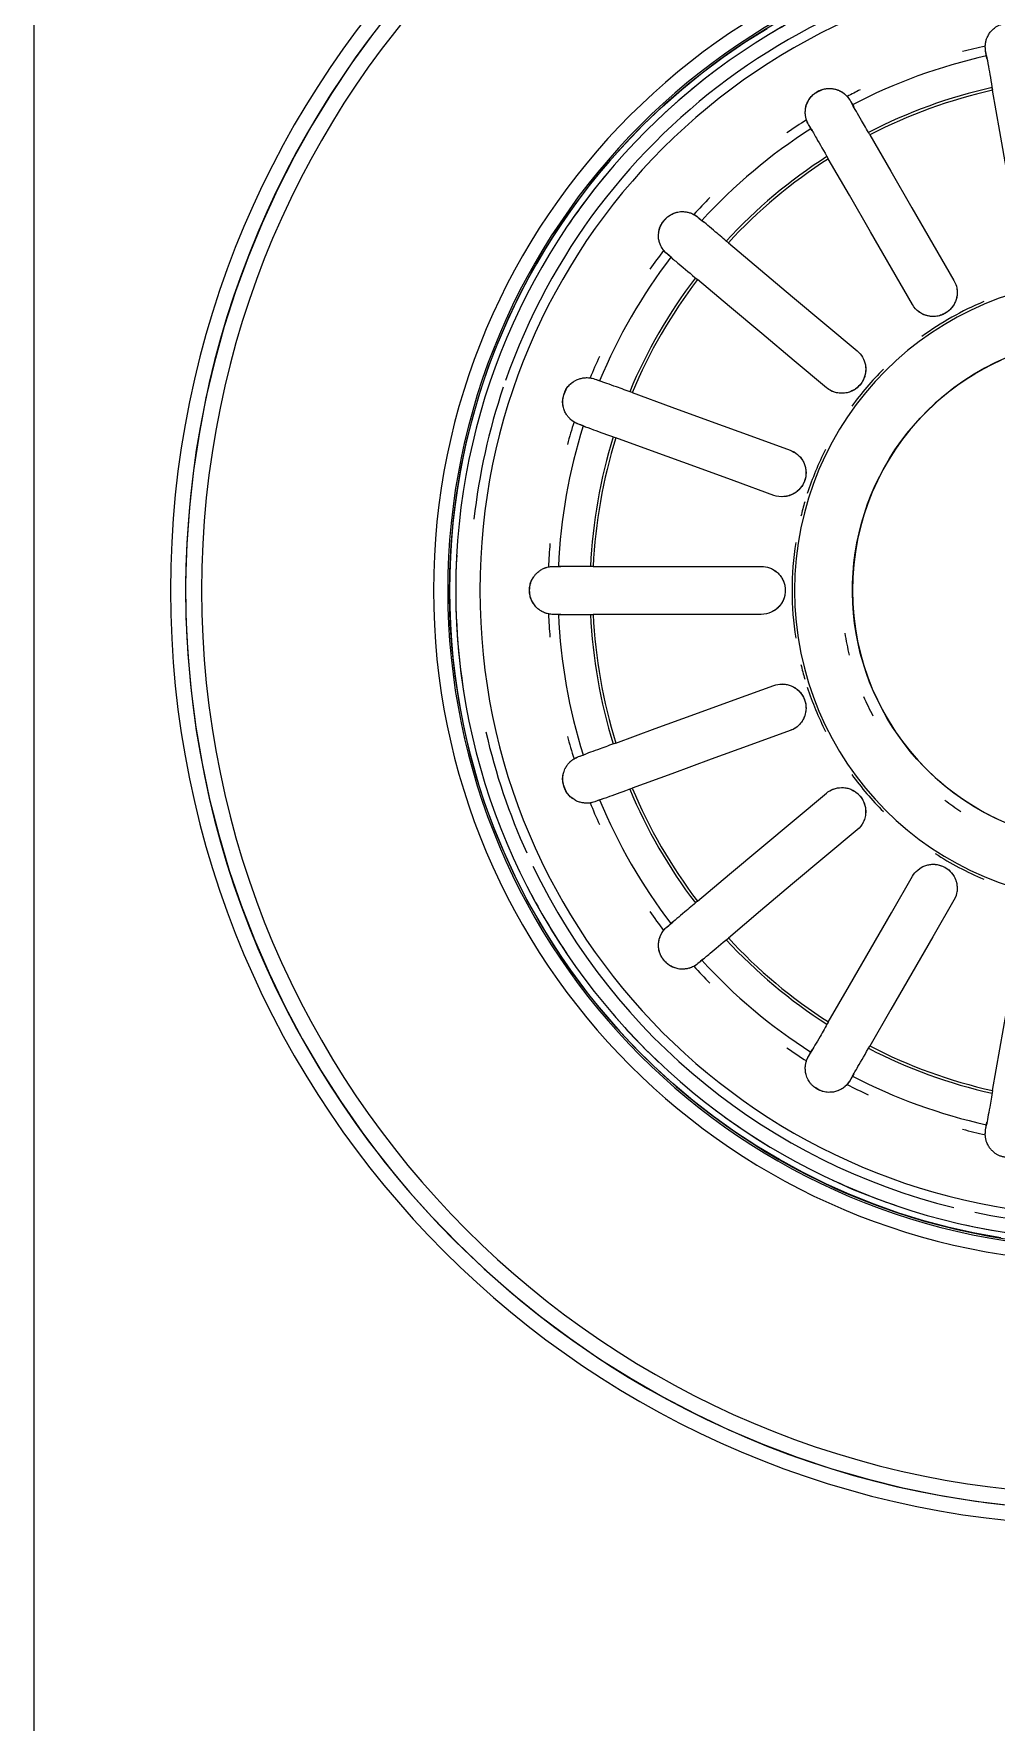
# Model space of a CAD drawing. Header units: millimetres. Extents: x -11245 to 9283, y -22520 to -3800.
# Drawn here: x -6834.6 to -6774.4, y -15080.4 to -14974.9 of the extents above; entities that cross this region are included whole.
import ezdxf

# ---------------------------------------------------------------- set-up
doc = ezdxf.new("R2010")
doc.units = ezdxf.units.MM
doc.layers.add('G-IMPT', color=8, linetype='Continuous', lineweight=9)

msp = doc.modelspace()

# ---------------------------------------------------------------- linework, layer by layer
at = {"layer": 'G-IMPT'}
for p, q in [((-6834.62, -14888.65), (-6834.62, -15128.65)), ((-6774.66, -14978.38), (-6774.69, -14978.22))]:
    msp.add_line(p, q, dxfattribs=at)
at = {"layer": 'G-IMPT', "flags": 128}
for points in [[(-6774.15, -15050.13), (-6775.77, -15049.83), (-6777.37, -15049.48), (-6778.95, -15049.05), (-6780.52, -15048.57), (-6782.06, -15048.02), (-6783.59, -15047.41), (-6785.08, -15046.75), (-6786.55, -15046.02), (-6787.99, -15045.23), (-6789.4, -15044.39), (-6790.77, -15043.49), (-6792.11, -15042.54), (-6793.4, -15041.53), (-6794.65, -15040.47), (-6795.87, -15039.37), (-6797.03, -15038.22), (-6798.15, -15037.02), (-6799.22, -15035.77), (-6800.24, -15034.49), (-6801.21, -15033.17), (-6802.12, -15031.8), (-6802.98, -15030.41), (-6803.78, -15028.98), (-6804.52, -15027.51), (-6805.21, -15026.02), (-6805.83, -15024.51), (-6806.4, -15022.97), (-6806.9, -15021.41), (-6807.34, -15019.83), (-6807.71, -15018.23), (-6808.02, -15016.62), (-6808.27, -15015), (-6808.45, -15013.37), (-6808.57, -15011.73), (-6808.62, -15010.09), (-6808.6, -15008.45), (-6808.52, -15006.82), (-6808.38, -15005.18), (-6808.16, -15003.56), (-6807.89, -15001.94), (-6807.55, -15000.34), (-6807.14, -14998.75), (-6806.68, -14997.17), (-6806.15, -14995.62), (-6805.55, -14994.09), (-6804.9, -14992.59), (-6804.19, -14991.11), (-6803.42, -14989.66), (-6802.59, -14988.25), (-6801.71, -14986.87), (-6800.77, -14985.52), (-6799.78, -14984.22), (-6798.73, -14982.95), (-6797.64, -14981.73), (-6796.5, -14980.55), (-6795.31, -14979.42), (-6794.08, -14978.33), (-6792.81, -14977.3), (-6791.5, -14976.32), (-6790.14, -14975.39), (-6788.76, -14974.52)], [(-6813.37, -14974.82), (-6814.72, -14976.67), (-6816, -14978.58), (-6817.21, -14980.54), (-6818.33, -14982.55), (-6819.38, -14984.6), (-6820.34, -14986.69), (-6821.21, -14988.82), (-6822, -14990.97), (-6822.71, -14993.16), (-6823.32, -14995.38), (-6823.85, -14997.62), (-6824.28, -14999.88), (-6824.63, -15002.15), (-6824.88, -15004.44), (-6825.05, -15006.73), (-6825.12, -15009.03), (-6825.1, -15011.33), (-6824.98, -15013.63), (-6824.78, -15015.92), (-6824.48, -15018.2), (-6824.09, -15020.47), (-6823.62, -15022.71), (-6823.05, -15024.94), (-6822.39, -15027.15), (-6821.65, -15029.32), (-6820.82, -15031.47), (-6819.9, -15033.58), (-6818.91, -15035.65), (-6817.83, -15037.68), (-6816.66, -15039.67), (-6815.42, -15041.6), (-6814.11, -15043.49), (-6812.72, -15045.32), (-6811.26, -15047.1), (-6809.72, -15048.81), (-6808.12, -15050.46), (-6806.46, -15052.05), (-6804.73, -15053.57), (-6802.95, -15055.02), (-6801.1, -15056.4), (-6799.21, -15057.7), (-6797.26, -15058.92), (-6795.27, -15060.07), (-6793.23, -15061.13), (-6791.15, -15062.12), (-6789.03, -15063.01), (-6786.88, -15063.83), (-6784.7, -15064.56), (-6782.49, -15065.19), (-6780.26, -15065.74), (-6778, -15066.21), (-6775.73, -15066.58), (-6773.45, -15066.85)], [(-6775.03, -14976.24), (-6775.06, -14976.09), (-6775.09, -14975.94)], [(-6772.83, -14988.74), (-6773.29, -14986.15), (-6773.74, -14983.56), (-6774.2, -14980.97), (-6774.66, -14978.38)], [(-6783.57, -14979.02), (-6783.49, -14979.16), (-6783.42, -14979.29)], [(-6786.01, -14980.79), (-6786.09, -14980.66), (-6786.17, -14980.52)], [(-6782.33, -14981.17), (-6781.02, -14983.45), (-6779.7, -14985.73), (-6778.39, -14988), (-6777.07, -14990.28)], [(-6779.67, -14991.78), (-6780.98, -14989.5), (-6782.3, -14987.23), (-6783.61, -14984.95), (-6784.93, -14982.67)], [(-6793.08, -14986.33), (-6792.97, -14986.42), (-6792.85, -14986.52)], [(-6791.18, -14987.92), (-6789.17, -14989.61), (-6787.16, -14991.3), (-6785.14, -14992.99), (-6783.13, -14994.68)], [(-6794.78, -14988.82), (-6794.89, -14988.72), (-6795.01, -14988.62)], [(-6785.05, -14996.98), (-6787.07, -14995.29), (-6789.08, -14993.6), (-6791.1, -14991.91), (-6793.11, -14990.22)], [(-6774.35, -15023.95), (-6774.92, -15023.67), (-6775.47, -15023.36), (-6776.01, -15023.04), (-6776.54, -15022.69), (-6777.06, -15022.32), (-6777.55, -15021.94), (-6778.04, -15021.53), (-6778.51, -15021.1), (-6778.95, -15020.66), (-6779.39, -15020.2), (-6779.8, -15019.72), (-6780.19, -15019.22), (-6780.56, -15018.71), (-6780.92, -15018.19), (-6781.25, -15017.65), (-6781.55, -15017.1), (-6781.84, -15016.53), (-6782.11, -15015.96), (-6782.35, -15015.38), (-6782.56, -15014.78), (-6782.76, -15014.18), (-6782.93, -15013.57), (-6783.07, -15012.96), (-6783.19, -15012.34), (-6783.29, -15011.71), (-6783.35, -15011.08), (-6783.4, -15010.45), (-6783.42, -15009.82), (-6783.41, -15009.19), (-6783.38, -15008.56), (-6783.33, -15007.93), (-6783.24, -15007.3), (-6783.14, -15006.68), (-6783.01, -15006.06), (-6782.85, -15005.45), (-6782.67, -15004.84), (-6782.47, -15004.24), (-6782.24, -15003.66), (-6781.99, -15003.08), (-6781.71, -15002.51), (-6781.42, -15001.95), (-6781.1, -15001.4), (-6780.76, -15000.87), (-6780.39, -15000.35), (-6780.01, -14999.85), (-6779.61, -14999.36), (-6779.19, -14998.89), (-6778.75, -14998.44), (-6778.29, -14998), (-6777.82, -14997.58), (-6777.33, -14997.18), (-6776.82, -14996.81), (-6776.3, -14996.45), (-6775.76, -14996.11), (-6775.22, -14995.8), (-6774.66, -14995.5), (-6774.09, -14995.23)], [(-6799.53, -14996.44), (-6799.38, -14996.49), (-6799.24, -14996.55)], [(-6797.2, -14997.29), (-6794.72, -14998.19), (-6792.25, -14999.09), (-6789.78, -14999.99), (-6787.31, -15000.89)], [(-6800.26, -14999.37), (-6800.41, -14999.31), (-6800.55, -14999.26)], [(-6788.34, -15003.71), (-6790.81, -15002.81), (-6793.28, -15001.91), (-6795.75, -15001.01), (-6798.22, -15000.11)], [(-6802.12, -15008.15), (-6801.97, -15008.15), (-6801.81, -15008.15)], [(-6799.64, -15008.15), (-6797.01, -15008.15), (-6794.38, -15008.15), (-6791.75, -15008.15), (-6789.12, -15008.15)], [(-6801.81, -15011.15), (-6801.97, -15011.15), (-6802.12, -15011.15)], [(-6789.12, -15011.15), (-6791.75, -15011.15), (-6794.38, -15011.15), (-6797.01, -15011.15), (-6799.64, -15011.15)], [(-6798.22, -15019.19), (-6795.75, -15018.29), (-6793.28, -15017.39), (-6790.81, -15016.49), (-6788.34, -15015.59)], [(-6787.31, -15018.41), (-6789.78, -15019.31), (-6792.25, -15020.21), (-6794.72, -15021.11), (-6797.2, -15022.01)], [(-6800.55, -15020.04), (-6800.41, -15019.99), (-6800.26, -15019.94)], [(-6799.24, -15022.75), (-6799.38, -15022.81), (-6799.53, -15022.86)], [(-6793.11, -15029.08), (-6791.1, -15027.39), (-6789.08, -15025.7), (-6787.07, -15024.01), (-6785.05, -15022.32)], [(-6783.13, -15024.62), (-6785.14, -15026.31), (-6787.16, -15028), (-6789.17, -15029.69), (-6791.18, -15031.38)], [(-6784.93, -15036.63), (-6783.61, -15034.35), (-6782.3, -15032.08), (-6780.98, -15029.8), (-6779.67, -15027.52)], [(-6777.07, -15029.02), (-6778.39, -15031.3), (-6779.7, -15033.58), (-6781.02, -15035.85), (-6782.33, -15038.13)], [(-6795.01, -15030.68), (-6794.89, -15030.58), (-6794.78, -15030.48)], [(-6774.66, -15040.92), (-6774.2, -15038.33), (-6773.74, -15035.74), (-6773.29, -15033.15), (-6772.83, -15030.56)], [(-6792.85, -15032.78), (-6792.97, -15032.88), (-6793.08, -15032.98)], [(-6786.17, -15038.78), (-6786.09, -15038.64), (-6786.01, -15038.51)], [(-6783.42, -15040.01), (-6783.49, -15040.14), (-6783.57, -15040.28)], [(-6775.09, -15043.37), (-6775.06, -15043.21), (-6775.03, -15043.06)]]:
    msp.add_lwpolyline(points, dxfattribs=at)
at = {"layer": 'G-IMPT'}
for radius, start, end in [(58.45, 360, 180), (57.5, 0, 180), (57.5, 90, 270), (56.5, 90, 270), (42, 90, 180), (41.11, 90, 270), (41, 90, 180), (41, 0, 180), (40.61, 90, 270), (39.72, 90, 160.7143), (39.1, 90, 270), (40.61, 114.8276, 121.0345), (34.84, 102.4126, 104.8189), (34.22, 102.5121, 117.4879), (40.61, 127.2414, 133.4483), (34.84, 116.0639, 117.5874), (32.22, 102.6687, 117.3313), (32.05, 102.6822, 117.3178), (34.22, 122.5121, 137.4879), (34.84, 122.4126, 124.8189), (32.22, 122.6687, 137.3313), (32.05, 122.6822, 137.3178), (40.61, 139.6552, 145.8621), (34.84, 135.1813, 137.5874), (34.22, 142.5121, 157.4879), (34.84, 142.4126, 144.8189), (32.22, 142.6687, 157.3313), (32.05, 142.6822, 157.3178), (19.42, 90, 270), (19.58, 112.7883, 125.8359), (15.8, 0, 180), (34.84, 155.1813, 157.5874), (19.58, 135.0832, 143.9837), (39.72, 161.3572, 173.5714), (34.22, 162.5121, 177.4879), (34.84, 162.4126, 164.8189), (32.22, 162.6687, 177.3313), (32.05, 162.6822, 177.3178), (19.58, 153.2443, 162), (19.58, 163.5477, 166.2957), (34.84, 175.1813, 177.5874), (19.58, 171.2249, 188.7751), (40.61, 176.8966, 189.3103), (58.45, 180, 360), (57.5, 180, 0), (42, 180, 270), (41, 180, 270), (41, 180, 0), (15.8, 180, 0), (34.84, 182.4126, 184.8189), (34.22, 182.5121, 197.4879), (32.22, 182.6687, 197.3313), (32.05, 182.6822, 197.3178), (16.5, 189.2968, 194.2105), (19.58, 193.7043, 196.4523), (19.58, 198, 206.7557), (16.5, 203.6842, 208.3897), (39.72, 192.8571, 204.4047), (34.84, 195.1813, 197.5874), (32.22, 202.6687, 217.3313), (32.05, 202.6822, 217.3178), (19.58, 216.0163, 224.9168), (34.84, 202.4126, 204.8189), (34.22, 202.5121, 217.4879), (16.5, 232.6326, 236.8821), (19.58, 237.1165, 247.2117), (39.72, 205.7143, 256.2212), (40.61, 207.931, 214.1379), (34.84, 215.1813, 217.5874), (32.22, 222.6687, 237.3313), (32.05, 222.6822, 237.3178), (34.84, 222.4126, 224.8189), (34.22, 222.5121, 237.4879), (40.61, 220.3448, 226.5517), (34.84, 235.1813, 237.5874), (32.22, 242.6687, 257.3313), (32.05, 242.6822, 257.3178), (34.22, 242.5121, 257.4879), (34.84, 242.4126, 244.8189), (40.61, 232.7586, 238.9655), (34.84, 255.1813, 257.5874), (40.61, 245.1724, 251.3793), (39.72, 258.1611, 270), (40.61, 257.5862, 270)]:
    msp.add_arc((-6767.62, -15009.65), radius, start, end, dxfattribs=at)
for points, knots in [([(-6775.09, -14975.94), (-6775.11, -14975.81), (-6775.12, -14975.61), (-6775.08, -14975.37), (-6775.05, -14975.23), (-6775.01, -14975.13), (-6774.96, -14975.03), (-6774.91, -14974.92), (-6774.85, -14974.81), (-6774.76, -14974.71), (-6774.66, -14974.61), (-6774.55, -14974.5), (-6774.41, -14974.4), (-6774.26, -14974.32), (-6774.08, -14974.26), (-6773.87, -14974.21), (-6773.65, -14974.18), (-6773.46, -14974.18), (-6773.29, -14974.2), (-6773.13, -14974.25), (-6773, -14974.31), (-6772.87, -14974.37), (-6772.75, -14974.44), (-6772.65, -14974.52), (-6772.56, -14974.6), (-6772.48, -14974.69), (-6772.41, -14974.77), (-6772.33, -14974.89), (-6772.22, -14975.1), (-6772.16, -14975.29), (-6772.13, -14975.41)], [0, 0, 0, 0, 0.111111, 0.166667, 0.194444, 0.222222, 0.25, 0.277778, 0.305556, 0.333333, 0.361111, 0.388889, 0.416667, 0.444444, 0.472222, 0.5, 0.527778, 0.555556, 0.583333, 0.611111, 0.638889, 0.659722, 0.694444, 0.722222, 0.75, 0.777778, 0.805556, 0.833333, 0.888889, 1, 1, 1, 1]), ([(-6775.03, -14976.24), (-6775, -14976.41), (-6774.9, -14976.98), (-6774.75, -14977.83), (-6774.66, -14978.38)], [0, 0, 0, 0, 0.4, 1, 1, 1, 1]), ([(-6786.17, -14980.52), (-6786.24, -14980.41), (-6786.31, -14980.23), (-6786.36, -14979.99), (-6786.37, -14979.85), (-6786.37, -14979.74), (-6786.36, -14979.63), (-6786.35, -14979.51), (-6786.33, -14979.39), (-6786.28, -14979.26), (-6786.22, -14979.13), (-6786.15, -14978.99), (-6786.06, -14978.85), (-6785.95, -14978.72), (-6785.8, -14978.6), (-6785.61, -14978.49), (-6785.42, -14978.39), (-6785.24, -14978.31), (-6785.07, -14978.28), (-6784.91, -14978.27), (-6784.76, -14978.28), (-6784.62, -14978.29), (-6784.49, -14978.32), (-6784.36, -14978.36), (-6784.25, -14978.41), (-6784.15, -14978.46), (-6784.05, -14978.51), (-6783.94, -14978.59), (-6783.76, -14978.75), (-6783.64, -14978.91), (-6783.57, -14979.02)], [0, 0, 0, 0, 0.111111, 0.166667, 0.194444, 0.222222, 0.25, 0.277778, 0.305556, 0.333333, 0.361111, 0.388889, 0.416667, 0.444444, 0.472222, 0.5, 0.527778, 0.555556, 0.583333, 0.611111, 0.638889, 0.659722, 0.694444, 0.722222, 0.75, 0.777778, 0.805556, 0.833333, 0.888889, 1, 1, 1, 1]), ([(-6786.36, -14979.9), (-6786.37, -14979.87), (-6786.37, -14979.82), (-6786.37, -14979.72), (-6786.36, -14979.63), (-6786.35, -14979.53), (-6786.33, -14979.44), (-6786.31, -14979.34), (-6786.27, -14979.23), (-6786.22, -14979.12), (-6786.16, -14979.01), (-6786.09, -14978.9), (-6786, -14978.78), (-6785.9, -14978.68), (-6785.77, -14978.57), (-6785.62, -14978.47), (-6785.46, -14978.39), (-6785.31, -14978.34), (-6785.16, -14978.3), (-6785.02, -14978.28), (-6784.88, -14978.27), (-6784.76, -14978.28), (-6784.64, -14978.29), (-6784.53, -14978.31), (-6784.43, -14978.34), (-6784.34, -14978.37), (-6784.25, -14978.41), (-6784.16, -14978.45), (-6784.08, -14978.49), (-6783.98, -14978.56), (-6783.87, -14978.65), (-6783.79, -14978.73), (-6783.76, -14978.77)], [0.1111111, 0.1111111, 0.1111111, 0.1111111, 0.1388889, 0.1666667, 0.1944444, 0.2222222, 0.25, 0.2777778, 0.3055556, 0.3333333, 0.3611111, 0.3888889, 0.4166667, 0.4444444, 0.4722222, 0.5, 0.5277778, 0.5555556, 0.5833333, 0.6111111, 0.6388889, 0.6666667, 0.6944444, 0.7222222, 0.75, 0.7777778, 0.8055556, 0.8333333, 0.8611111, 0.8888889, 0.9444444, 1, 1, 1, 1]), ([(-6784.34, -14978.37), (-6784.31, -14978.38), (-6784.25, -14978.41), (-6784.16, -14978.45), (-6784.08, -14978.49), (-6783.98, -14978.56), (-6783.87, -14978.65), (-6783.79, -14978.73), (-6783.76, -14978.77)], [0.7777778, 0.7777778, 0.7777778, 0.7777778, 0.8055556, 0.8333333, 0.8611111, 0.8888889, 0.9444444, 1, 1, 1, 1]), ([(-6782.33, -14981.17), (-6782.52, -14980.85), (-6782.96, -14980.09), (-6783.28, -14979.52), (-6783.42, -14979.29)], [0, 0, 0, 0, 0.4, 1, 1, 1, 1]), ([(-6786.01, -14980.79), (-6785.93, -14980.94), (-6785.64, -14981.45), (-6785.21, -14982.19), (-6784.93, -14982.67)], [0, 0, 0, 0, 0.4, 1, 1, 1, 1]), ([(-6795.01, -14988.62), (-6795.11, -14988.54), (-6795.25, -14988.39), (-6795.37, -14988.19), (-6795.43, -14988.06), (-6795.47, -14987.96), (-6795.5, -14987.85), (-6795.53, -14987.73), (-6795.55, -14987.61), (-6795.55, -14987.48), (-6795.54, -14987.33), (-6795.52, -14987.18), (-6795.48, -14987.01), (-6795.42, -14986.86), (-6795.32, -14986.69), (-6795.19, -14986.52), (-6795.04, -14986.36), (-6794.89, -14986.23), (-6794.75, -14986.14), (-6794.6, -14986.07), (-6794.46, -14986.03), (-6794.32, -14986), (-6794.19, -14985.97), (-6794.05, -14985.97), (-6793.93, -14985.98), (-6793.82, -14985.99), (-6793.71, -14986.01), (-6793.57, -14986.05), (-6793.35, -14986.14), (-6793.18, -14986.24), (-6793.08, -14986.33)], [0, 0, 0, 0, 0.111111, 0.166667, 0.194444, 0.222222, 0.25, 0.277778, 0.305556, 0.333333, 0.361111, 0.388889, 0.416667, 0.444444, 0.472222, 0.5, 0.527778, 0.555556, 0.583333, 0.611111, 0.638889, 0.659722, 0.694444, 0.722222, 0.75, 0.777778, 0.805556, 0.833333, 0.888889, 1, 1, 1, 1]), ([(-6791.18, -14987.92), (-6791.47, -14987.68), (-6792.14, -14987.12), (-6792.64, -14986.69), (-6792.85, -14986.52)], [0, 0, 0, 0, 0.4, 1, 1, 1, 1]), ([(-6795.23, -14988.4), (-6795.26, -14988.35), (-6795.33, -14988.26), (-6795.4, -14988.14), (-6795.44, -14988.03), (-6795.47, -14987.94), (-6795.5, -14987.85), (-6795.52, -14987.79), (-6795.52, -14987.76)], [0, 0, 0, 0, 0.0555556, 0.1111111, 0.1388889, 0.1666667, 0.1944444, 0.2222222, 0.2222222, 0.2222222, 0.2222222]), ([(-6794.78, -14988.82), (-6794.64, -14988.94), (-6794.2, -14989.31), (-6793.54, -14989.86), (-6793.11, -14990.22)], [0, 0, 0, 0, 0.4, 1, 1, 1, 1]), ([(-6777.07, -14990.28), (-6776.98, -14990.44), (-6776.87, -14990.76), (-6776.86, -14991.2), (-6776.95, -14991.54), (-6777.06, -14991.78), (-6777.21, -14991.99), (-6777.38, -14992.16), (-6777.53, -14992.28), (-6777.68, -14992.36), (-6777.83, -14992.43), (-6777.98, -14992.48), (-6778.15, -14992.52), (-6778.32, -14992.53), (-6778.48, -14992.53), (-6778.64, -14992.51), (-6778.8, -14992.47), (-6779, -14992.4), (-6779.34, -14992.21), (-6779.56, -14991.97), (-6779.67, -14991.78)], [0, 0, 0, 0, 0.111111, 0.222222, 0.277778, 0.333333, 0.388889, 0.444444, 0.479167, 0.513889, 0.548611, 0.583333, 0.618056, 0.652778, 0.6875, 0.722222, 0.756944, 0.791667, 0.861111, 1, 1, 1, 1]), ([(-6776.89, -14990.76), (-6776.88, -14990.85), (-6776.86, -14991.02), (-6776.88, -14991.28), (-6776.95, -14991.54), (-6777.1, -14991.86), (-6777.38, -14992.2), (-6777.85, -14992.47), (-6778.34, -14992.55), (-6778.71, -14992.5), (-6778.95, -14992.42), (-6779.13, -14992.33), (-6779.24, -14992.26), (-6779.29, -14992.22)], [0.1111111, 0.1111111, 0.1111111, 0.1111111, 0.1666667, 0.2222222, 0.2777778, 0.3333333, 0.4444444, 0.5555556, 0.6666667, 0.75, 0.7916667, 0.8333333, 0.875, 0.875, 0.875, 0.875]), ([(-6783.13, -14994.68), (-6782.99, -14994.8), (-6782.77, -14995.06), (-6782.61, -14995.47), (-6782.58, -14995.82), (-6782.6, -14996.08), (-6782.67, -14996.34), (-6782.77, -14996.55), (-6782.88, -14996.72), (-6782.98, -14996.85), (-6783.1, -14996.96), (-6783.23, -14997.06), (-6783.37, -14997.15), (-6783.53, -14997.22), (-6783.68, -14997.28), (-6783.84, -14997.31), (-6784, -14997.33), (-6784.22, -14997.33), (-6784.6, -14997.27), (-6784.88, -14997.12), (-6785.05, -14996.98)], [0, 0, 0, 0, 0.111111, 0.222222, 0.277778, 0.333333, 0.388889, 0.444444, 0.479167, 0.513889, 0.548611, 0.583333, 0.618056, 0.652778, 0.6875, 0.722222, 0.756944, 0.791667, 0.861111, 1, 1, 1, 1]), ([(-6782.61, -14995.56), (-6782.6, -14995.65), (-6782.58, -14995.82), (-6782.61, -14996.17), (-6782.76, -14996.59), (-6783.11, -14997.01), (-6783.42, -14997.18), (-6783.59, -14997.24)], [0.2222222, 0.2222222, 0.2222222, 0.2222222, 0.2777778, 0.3333333, 0.4444444, 0.5555556, 0.6666667, 0.6666667, 0.6666667, 0.6666667]), ([(-6800.55, -14999.26), (-6800.68, -14999.22), (-6800.85, -14999.12), (-6801.04, -14998.97), (-6801.14, -14998.87), (-6801.21, -14998.79), (-6801.28, -14998.7), (-6801.34, -14998.6), (-6801.4, -14998.49), (-6801.45, -14998.37), (-6801.49, -14998.23), (-6801.53, -14998.07), (-6801.55, -14997.91), (-6801.54, -14997.74), (-6801.5, -14997.55), (-6801.44, -14997.34), (-6801.35, -14997.14), (-6801.26, -14996.97), (-6801.16, -14996.84), (-6801.03, -14996.72), (-6800.92, -14996.64), (-6800.8, -14996.56), (-6800.68, -14996.49), (-6800.56, -14996.44), (-6800.44, -14996.41), (-6800.33, -14996.38), (-6800.22, -14996.36), (-6800.08, -14996.35), (-6799.84, -14996.35), (-6799.65, -14996.4), (-6799.53, -14996.44)], [0, 0, 0, 0, 0.111111, 0.166667, 0.194444, 0.222222, 0.25, 0.277778, 0.305556, 0.333333, 0.361111, 0.388889, 0.416667, 0.444444, 0.472222, 0.5, 0.527778, 0.555556, 0.583333, 0.611111, 0.638889, 0.659722, 0.694444, 0.722222, 0.75, 0.777778, 0.805556, 0.833333, 0.888889, 1, 1, 1, 1]), ([(-6797.2, -14997.29), (-6797.54, -14997.16), (-6798.37, -14996.86), (-6798.99, -14996.64), (-6799.24, -14996.55)], [0, 0, 0, 0, 0.4, 1, 1, 1, 1]), ([(-6784.55, -14997.26), (-6784.61, -14997.24), (-6784.79, -14997.17), (-6784.96, -14997.06), (-6785.05, -14996.98)], [0.875, 0.875, 0.875, 0.875, 0.9166667, 1, 1, 1, 1]), ([(-6800.26, -14999.37), (-6800.1, -14999.43), (-6799.55, -14999.63), (-6798.75, -14999.92), (-6798.22, -15000.11)], [0, 0, 0, 0, 0.4, 1, 1, 1, 1]), ([(-6787.31, -15000.89), (-6787.14, -15000.95), (-6786.85, -15001.12), (-6786.56, -15001.46), (-6786.41, -15001.77), (-6786.34, -15002.03), (-6786.32, -15002.29), (-6786.33, -15002.52), (-6786.38, -15002.71), (-6786.44, -15002.87), (-6786.51, -15003.02), (-6786.59, -15003.16), (-6786.7, -15003.29), (-6786.82, -15003.41), (-6786.94, -15003.51), (-6787.08, -15003.6), (-6787.23, -15003.68), (-6787.43, -15003.75), (-6787.81, -15003.82), (-6788.13, -15003.78), (-6788.34, -15003.71)], [0, 0, 0, 0, 0.111111, 0.222222, 0.277778, 0.333333, 0.388889, 0.444444, 0.479167, 0.513889, 0.548611, 0.583333, 0.618056, 0.652778, 0.6875, 0.722222, 0.756944, 0.791667, 0.861111, 1, 1, 1, 1]), ([(-6787.31, -15000.89), (-6787.15, -15000.95), (-6786.92, -15001.08), (-6786.67, -15001.32), (-6786.52, -15001.53), (-6786.41, -15001.77), (-6786.32, -15002.11), (-6786.31, -15002.56), (-6786.5, -15003.07), (-6786.82, -15003.44), (-6787.14, -15003.64), (-6787.38, -15003.73), (-6787.57, -15003.78), (-6787.7, -15003.79), (-6787.77, -15003.8)], [0, 0, 0, 0, 0.1111111, 0.1666667, 0.2222222, 0.2777778, 0.3333333, 0.4444444, 0.5555556, 0.6666667, 0.75, 0.7916667, 0.8333333, 0.875, 0.875, 0.875, 0.875]), ([(-6802.12, -15011.15), (-6802.25, -15011.15), (-6802.45, -15011.13), (-6802.67, -15011.05), (-6802.8, -15010.99), (-6802.9, -15010.93), (-6802.99, -15010.87), (-6803.09, -15010.8), (-6803.18, -15010.72), (-6803.27, -15010.62), (-6803.35, -15010.5), (-6803.44, -15010.37), (-6803.52, -15010.22), (-6803.57, -15010.06), (-6803.6, -15009.87), (-6803.61, -15009.65), (-6803.6, -15009.43), (-6803.57, -15009.24), (-6803.52, -15009.08), (-6803.44, -15008.93), (-6803.36, -15008.81), (-6803.27, -15008.69), (-6803.19, -15008.59), (-6803.09, -15008.5), (-6802.99, -15008.43), (-6802.9, -15008.37), (-6802.8, -15008.31), (-6802.67, -15008.25), (-6802.45, -15008.18), (-6802.25, -15008.15), (-6802.12, -15008.15)], [0, 0, 0, 0, 0.111111, 0.166667, 0.194444, 0.222222, 0.25, 0.277778, 0.305556, 0.333333, 0.361111, 0.388889, 0.416667, 0.444444, 0.472222, 0.5, 0.527778, 0.555556, 0.583333, 0.611111, 0.638889, 0.659722, 0.694444, 0.722222, 0.75, 0.777778, 0.805556, 0.833333, 0.888889, 1, 1, 1, 1]), ([(-6799.64, -15008.15), (-6800.01, -15008.15), (-6800.89, -15008.15), (-6801.55, -15008.15), (-6801.81, -15008.15)], [0, 0, 0, 0, 0.4, 1, 1, 1, 1]), ([(-6789.12, -15008.15), (-6788.94, -15008.15), (-6788.61, -15008.21), (-6788.22, -15008.43), (-6787.97, -15008.67), (-6787.82, -15008.89), (-6787.71, -15009.13), (-6787.64, -15009.35), (-6787.62, -15009.55), (-6787.62, -15009.72), (-6787.64, -15009.88), (-6787.67, -15010.04), (-6787.72, -15010.2), (-6787.79, -15010.35), (-6787.87, -15010.49), (-6787.98, -15010.62), (-6788.09, -15010.74), (-6788.25, -15010.88), (-6788.59, -15011.08), (-6788.9, -15011.15), (-6789.12, -15011.15)], [0, 0, 0, 0, 0.111111, 0.222222, 0.277778, 0.333333, 0.388889, 0.444444, 0.479167, 0.513889, 0.548611, 0.583333, 0.618056, 0.652778, 0.6875, 0.722222, 0.756944, 0.791667, 0.861111, 1, 1, 1, 1]), ([(-6788.61, -15008.24), (-6788.53, -15008.27), (-6788.37, -15008.34), (-6788.16, -15008.49), (-6787.97, -15008.67), (-6787.77, -15008.96), (-6787.61, -15009.38), (-6787.61, -15009.92), (-6787.78, -15010.38), (-6788.01, -15010.68), (-6788.21, -15010.85), (-6788.38, -15010.96), (-6788.49, -15011.01), (-6788.55, -15011.04)], [0.1111111, 0.1111111, 0.1111111, 0.1111111, 0.1666667, 0.2222222, 0.2777778, 0.3333333, 0.4444444, 0.5555556, 0.6666667, 0.75, 0.7916667, 0.8333333, 0.875, 0.875, 0.875, 0.875]), ([(-6801.81, -15011.15), (-6801.63, -15011.15), (-6801.05, -15011.15), (-6800.2, -15011.15), (-6799.64, -15011.15)], [0, 0, 0, 0, 0.4, 1, 1, 1, 1]), ([(-6788.34, -15015.59), (-6788.17, -15015.53), (-6787.83, -15015.48), (-6787.4, -15015.55), (-6787.08, -15015.69), (-6786.86, -15015.84), (-6786.67, -15016.03), (-6786.54, -15016.22), (-6786.45, -15016.4), (-6786.39, -15016.55), (-6786.35, -15016.72), (-6786.33, -15016.88), (-6786.32, -15017.04), (-6786.33, -15017.21), (-6786.37, -15017.37), (-6786.42, -15017.53), (-6786.48, -15017.68), (-6786.59, -15017.87), (-6786.83, -15018.17), (-6787.1, -15018.34), (-6787.31, -15018.41)], [0, 0, 0, 0, 0.111111, 0.222222, 0.277778, 0.333333, 0.388889, 0.444444, 0.479167, 0.513889, 0.548611, 0.583333, 0.618056, 0.652778, 0.6875, 0.722222, 0.756944, 0.791667, 0.861111, 1, 1, 1, 1]), ([(-6787.83, -15015.5), (-6787.74, -15015.5), (-6787.57, -15015.52), (-6787.32, -15015.58), (-6787.08, -15015.69), (-6786.79, -15015.89), (-6786.5, -15016.23), (-6786.31, -15016.74), (-6786.32, -15017.24), (-6786.43, -15017.59), (-6786.56, -15017.82), (-6786.68, -15017.98), (-6786.81, -15018.12), (-6787.02, -15018.28), (-6787.19, -15018.37), (-6787.31, -15018.41)], [0.1111111, 0.1111111, 0.1111111, 0.1111111, 0.1666667, 0.2222222, 0.2777778, 0.3333333, 0.4444444, 0.5555556, 0.6666667, 0.75, 0.7916667, 0.8333333, 0.875, 0.9166667, 1, 1, 1, 1]), ([(-6799.53, -15022.86), (-6799.65, -15022.91), (-6799.84, -15022.95), (-6800.08, -15022.95), (-6800.22, -15022.94), (-6800.33, -15022.92), (-6800.44, -15022.9), (-6800.56, -15022.86), (-6800.67, -15022.82), (-6800.79, -15022.75), (-6800.91, -15022.67), (-6801.04, -15022.58), (-6801.16, -15022.46), (-6801.26, -15022.33), (-6801.35, -15022.16), (-6801.44, -15021.96), (-6801.5, -15021.75), (-6801.54, -15021.56), (-6801.55, -15021.39), (-6801.53, -15021.23), (-6801.49, -15021.09), (-6801.45, -15020.94), (-6801.41, -15020.82), (-6801.34, -15020.7), (-6801.28, -15020.6), (-6801.21, -15020.51), (-6801.14, -15020.43), (-6801.04, -15020.33), (-6800.85, -15020.18), (-6800.68, -15020.08), (-6800.55, -15020.04)], [0, 0, 0, 0, 0.111111, 0.166667, 0.194444, 0.222222, 0.25, 0.277778, 0.305556, 0.333333, 0.361111, 0.388889, 0.416667, 0.444444, 0.472222, 0.5, 0.527778, 0.555556, 0.583333, 0.611111, 0.638889, 0.659722, 0.694444, 0.722222, 0.75, 0.777778, 0.805556, 0.833333, 0.888889, 1, 1, 1, 1]), ([(-6798.22, -15019.19), (-6798.57, -15019.32), (-6799.4, -15019.62), (-6800.01, -15019.84), (-6800.26, -15019.94)], [0, 0, 0, 0, 0.4, 1, 1, 1, 1]), ([(-6799.24, -15022.75), (-6799.07, -15022.69), (-6798.53, -15022.5), (-6797.72, -15022.2), (-6797.2, -15022.01)], [0, 0, 0, 0, 0.4, 1, 1, 1, 1]), ([(-6785.05, -15022.32), (-6784.92, -15022.21), (-6784.62, -15022.04), (-6784.19, -15021.96), (-6783.84, -15021.99), (-6783.58, -15022.05), (-6783.34, -15022.16), (-6783.15, -15022.29), (-6783.01, -15022.43), (-6782.9, -15022.56), (-6782.8, -15022.7), (-6782.73, -15022.84), (-6782.67, -15023), (-6782.62, -15023.16), (-6782.6, -15023.31), (-6782.59, -15023.48), (-6782.6, -15023.65), (-6782.63, -15023.86), (-6782.76, -15024.22), (-6782.95, -15024.48), (-6783.13, -15024.62)], [0, 0, 0, 0, 0.111111, 0.222222, 0.277778, 0.333333, 0.388889, 0.444444, 0.479167, 0.513889, 0.548611, 0.583333, 0.618056, 0.652778, 0.6875, 0.722222, 0.756944, 0.791667, 0.861111, 1, 1, 1, 1]), ([(-6783.59, -15022.06), (-6783.42, -15022.12), (-6783.11, -15022.29), (-6782.76, -15022.71), (-6782.6, -15023.17), (-6782.58, -15023.48), (-6782.6, -15023.61)], [0.3333333, 0.3333333, 0.3333333, 0.3333333, 0.4444444, 0.5555556, 0.6666667, 0.75, 0.75, 0.75, 0.75]), ([(-6779.67, -15027.52), (-6779.58, -15027.37), (-6779.36, -15027.11), (-6778.98, -15026.88), (-6778.64, -15026.79), (-6778.38, -15026.76), (-6778.12, -15026.79), (-6777.89, -15026.84), (-6777.71, -15026.92), (-6777.56, -15027), (-6777.43, -15027.1), (-6777.31, -15027.21), (-6777.19, -15027.34), (-6777.1, -15027.47), (-6777.02, -15027.61), (-6776.95, -15027.77), (-6776.91, -15027.93), (-6776.87, -15028.14), (-6776.87, -15028.52), (-6776.96, -15028.83), (-6777.07, -15029.02)], [0, 0, 0, 0, 0.111111, 0.222222, 0.277778, 0.333333, 0.388889, 0.444444, 0.479167, 0.513889, 0.548611, 0.583333, 0.618056, 0.652778, 0.6875, 0.722222, 0.756944, 0.791667, 0.861111, 1, 1, 1, 1]), ([(-6779.34, -15027.13), (-6779.27, -15027.07), (-6779.13, -15026.97), (-6778.9, -15026.86), (-6778.64, -15026.79), (-6778.29, -15026.75), (-6777.85, -15026.83), (-6777.38, -15027.1), (-6777.07, -15027.48), (-6776.93, -15027.83), (-6776.88, -15028.08), (-6776.87, -15028.28), (-6776.88, -15028.41), (-6776.88, -15028.47)], [0.1111111, 0.1111111, 0.1111111, 0.1111111, 0.1666667, 0.2222222, 0.2777778, 0.3333333, 0.4444444, 0.5555556, 0.6666667, 0.75, 0.7916667, 0.8333333, 0.875, 0.875, 0.875, 0.875]), ([(-6793.11, -15029.08), (-6793.4, -15029.32), (-6794.07, -15029.89), (-6794.57, -15030.31), (-6794.78, -15030.48)], [0, 0, 0, 0, 0.4, 1, 1, 1, 1]), ([(-6793.08, -15032.98), (-6793.18, -15033.06), (-6793.35, -15033.17), (-6793.57, -15033.25), (-6793.71, -15033.29), (-6793.82, -15033.31), (-6793.93, -15033.32), (-6794.05, -15033.33), (-6794.18, -15033.33), (-6794.31, -15033.31), (-6794.45, -15033.27), (-6794.6, -15033.23), (-6794.75, -15033.16), (-6794.9, -15033.07), (-6795.04, -15032.94), (-6795.19, -15032.78), (-6795.32, -15032.61), (-6795.42, -15032.44), (-6795.49, -15032.29), (-6795.52, -15032.13), (-6795.54, -15031.98), (-6795.55, -15031.83), (-6795.55, -15031.7), (-6795.53, -15031.57), (-6795.5, -15031.45), (-6795.47, -15031.34), (-6795.43, -15031.24), (-6795.37, -15031.11), (-6795.25, -15030.91), (-6795.11, -15030.76), (-6795.01, -15030.68)], [0, 0, 0, 0, 0.111111, 0.166667, 0.194444, 0.222222, 0.25, 0.277778, 0.305556, 0.333333, 0.361111, 0.388889, 0.416667, 0.444444, 0.472222, 0.5, 0.527778, 0.555556, 0.583333, 0.611111, 0.638889, 0.659722, 0.694444, 0.722222, 0.75, 0.777778, 0.805556, 0.833333, 0.888889, 1, 1, 1, 1]), ([(-6795.52, -15031.55), (-6795.52, -15031.51), (-6795.5, -15031.45), (-6795.47, -15031.36), (-6795.44, -15031.27), (-6795.4, -15031.17), (-6795.33, -15031.04), (-6795.26, -15030.95), (-6795.23, -15030.91)], [0.7777778, 0.7777778, 0.7777778, 0.7777778, 0.8055556, 0.8333333, 0.8611111, 0.8888889, 0.9444444, 1, 1, 1, 1]), ([(-6792.85, -15032.78), (-6792.71, -15032.66), (-6792.27, -15032.29), (-6791.61, -15031.74), (-6791.18, -15031.38)], [0, 0, 0, 0, 0.4, 1, 1, 1, 1]), ([(-6784.93, -15036.63), (-6785.11, -15036.95), (-6785.55, -15037.71), (-6785.88, -15038.28), (-6786.01, -15038.51)], [0, 0, 0, 0, 0.4, 1, 1, 1, 1]), ([(-6783.57, -15040.28), (-6783.64, -15040.39), (-6783.76, -15040.55), (-6783.94, -15040.71), (-6784.05, -15040.79), (-6784.15, -15040.84), (-6784.25, -15040.9), (-6784.36, -15040.94), (-6784.48, -15040.98), (-6784.61, -15041.01), (-6784.75, -15041.02), (-6784.91, -15041.03), (-6785.08, -15041.02), (-6785.24, -15040.99), (-6785.42, -15040.92), (-6785.61, -15040.81), (-6785.8, -15040.7), (-6785.95, -15040.58), (-6786.06, -15040.45), (-6786.15, -15040.31), (-6786.22, -15040.18), (-6786.28, -15040.05), (-6786.32, -15039.92), (-6786.35, -15039.79), (-6786.36, -15039.68), (-6786.37, -15039.56), (-6786.37, -15039.45), (-6786.36, -15039.31), (-6786.31, -15039.07), (-6786.24, -15038.89), (-6786.17, -15038.78)], [0, 0, 0, 0, 0.111111, 0.166667, 0.194444, 0.222222, 0.25, 0.277778, 0.305556, 0.333333, 0.361111, 0.388889, 0.416667, 0.444444, 0.472222, 0.5, 0.527778, 0.555556, 0.583333, 0.611111, 0.638889, 0.659722, 0.694444, 0.722222, 0.75, 0.777778, 0.805556, 0.833333, 0.888889, 1, 1, 1, 1]), ([(-6783.42, -15040.01), (-6783.33, -15039.86), (-6783.04, -15039.36), (-6782.61, -15038.61), (-6782.33, -15038.13)], [0, 0, 0, 0, 0.4, 1, 1, 1, 1]), ([(-6783.76, -15040.53), (-6783.79, -15040.57), (-6783.87, -15040.65), (-6783.98, -15040.74), (-6784.08, -15040.81), (-6784.16, -15040.85), (-6784.24, -15040.89), (-6784.31, -15040.92), (-6784.34, -15040.93)], [0, 0, 0, 0, 0.0555556, 0.1111111, 0.1388889, 0.1666667, 0.1944444, 0.2222222, 0.2222222, 0.2222222, 0.2222222]), ([(-6774.66, -15040.92), (-6774.72, -15041.29), (-6774.87, -15042.15), (-6774.99, -15042.8), (-6775.03, -15043.06)], [0, 0, 0, 0, 0.4, 1, 1, 1, 1]), ([(-6772.13, -15043.89), (-6772.16, -15044.02), (-6772.22, -15044.2), (-6772.33, -15044.42), (-6772.41, -15044.53), (-6772.48, -15044.62), (-6772.56, -15044.7), (-6772.65, -15044.78), (-6772.74, -15044.86), (-6772.86, -15044.93), (-6772.99, -15044.99), (-6773.13, -15045.05), (-6773.29, -15045.1), (-6773.46, -15045.12), (-6773.65, -15045.12), (-6773.87, -15045.09), (-6774.08, -15045.04), (-6774.27, -15044.98), (-6774.42, -15044.9), (-6774.55, -15044.8), (-6774.65, -15044.7), (-6774.76, -15044.6), (-6774.84, -15044.5), (-6774.91, -15044.38), (-6774.96, -15044.28), (-6775.01, -15044.17), (-6775.05, -15044.07), (-6775.08, -15043.93), (-6775.12, -15043.69), (-6775.11, -15043.49), (-6775.09, -15043.37)], [0, 0, 0, 0, 0.111111, 0.166667, 0.194444, 0.222222, 0.25, 0.277778, 0.305556, 0.333333, 0.361111, 0.388889, 0.416667, 0.444444, 0.472222, 0.5, 0.527778, 0.555556, 0.583333, 0.611111, 0.638889, 0.659722, 0.694444, 0.722222, 0.75, 0.777778, 0.805556, 0.833333, 0.888889, 1, 1, 1, 1])]:
    msp.add_open_spline(points, degree=3, knots=knots, dxfattribs=at)
for points in [[(-6775.11, -14975.62), (-6775.11, -14975.57), (-6775.1, -14975.46), (-6775.08, -14975.34), (-6775.06, -14975.29)], [(-6775.09, -14975.94), (-6775.1, -14975.88), (-6775.11, -14975.77), (-6775.11, -14975.67), (-6775.11, -14975.62)], [(-6775.01, -14976.4), (-6775.04, -14976.23), (-6775.06, -14976.07), (-6775.09, -14975.94)], [(-6785.89, -14978.68), (-6785.86, -14978.64), (-6785.77, -14978.57), (-6785.62, -14978.47), (-6785.52, -14978.42), (-6785.46, -14978.4)], [(-6783.76, -14978.77), (-6783.73, -14978.8), (-6783.66, -14978.88), (-6783.6, -14978.97), (-6783.57, -14979.02)], [(-6786.3, -14980.23), (-6786.31, -14980.18), (-6786.34, -14980.08), (-6786.36, -14979.96), (-6786.36, -14979.9)], [(-6783.57, -14979.02), (-6783.5, -14979.15), (-6783.42, -14979.28), (-6783.34, -14979.43)], [(-6786.17, -14980.52), (-6786.2, -14980.47), (-6786.25, -14980.37), (-6786.28, -14980.28), (-6786.3, -14980.23)], [(-6785.93, -14980.93), (-6786.02, -14980.78), (-6786.1, -14980.65), (-6786.17, -14980.52)], [(-6795.54, -14987.33), (-6795.54, -14987.29), (-6795.53, -14987.2), (-6795.49, -14987.07), (-6795.45, -14986.93), (-6795.39, -14986.8), (-6795.31, -14986.65), (-6795.2, -14986.51), (-6795.08, -14986.38), (-6794.95, -14986.27), (-6794.83, -14986.19), (-6794.7, -14986.12), (-6794.58, -14986.07), (-6794.49, -14986.04), (-6794.46, -14986.03)], [(-6793.66, -14986.03), (-6793.6, -14986.04), (-6793.49, -14986.08), (-6793.39, -14986.12), (-6793.35, -14986.15)], [(-6793.35, -14986.15), (-6793.3, -14986.17), (-6793.22, -14986.22), (-6793.13, -14986.29), (-6793.08, -14986.33)], [(-6793.08, -14986.33), (-6792.98, -14986.42), (-6792.86, -14986.52), (-6792.73, -14986.63)], [(-6795.01, -14988.62), (-6795.06, -14988.59), (-6795.14, -14988.51), (-6795.2, -14988.43), (-6795.23, -14988.4)], [(-6794.65, -14988.93), (-6794.78, -14988.82), (-6794.9, -14988.71), (-6795.01, -14988.62)], [(-6801.49, -14998.22), (-6801.5, -14998.18), (-6801.52, -14998.1), (-6801.54, -14997.96), (-6801.54, -14997.82), (-6801.53, -14997.67), (-6801.5, -14997.51), (-6801.45, -14997.34), (-6801.38, -14997.17), (-6801.3, -14997.03), (-6801.21, -14996.91), (-6801.12, -14996.8), (-6801.02, -14996.71), (-6800.95, -14996.66), (-6800.92, -14996.63)], [(-6800.17, -14996.36), (-6800.11, -14996.35), (-6800, -14996.35), (-6799.89, -14996.36), (-6799.83, -14996.37)], [(-6799.83, -14996.37), (-6799.79, -14996.37), (-6799.69, -14996.39), (-6799.58, -14996.42), (-6799.53, -14996.44)], [(-6799.53, -14996.44), (-6799.39, -14996.49), (-6799.25, -14996.54), (-6799.09, -14996.6)], [(-6800.84, -14999.12), (-6800.88, -14999.09), (-6800.97, -14999.03), (-6801.06, -14998.95), (-6801.1, -14998.91)], [(-6800.55, -14999.26), (-6800.61, -14999.24), (-6800.71, -14999.2), (-6800.8, -14999.15), (-6800.84, -14999.12)], [(-6800.11, -14999.42), (-6800.27, -14999.36), (-6800.42, -14999.31), (-6800.55, -14999.26)], [(-6802.75, -15008.29), (-6802.7, -15008.27), (-6802.59, -15008.22), (-6802.49, -15008.2), (-6802.43, -15008.18)], [(-6802.43, -15008.18), (-6802.39, -15008.17), (-6802.29, -15008.16), (-6802.18, -15008.15), (-6802.12, -15008.15)], [(-6802.12, -15008.15), (-6801.98, -15008.15), (-6801.82, -15008.15), (-6801.65, -15008.15)], [(-6803.36, -15010.5), (-6803.38, -15010.46), (-6803.43, -15010.39), (-6803.49, -15010.27), (-6803.54, -15010.14), (-6803.58, -15009.99), (-6803.61, -15009.83), (-6803.62, -15009.65), (-6803.61, -15009.47), (-6803.58, -15009.31), (-6803.54, -15009.17), (-6803.49, -15009.03), (-6803.43, -15008.91), (-6803.38, -15008.84), (-6803.36, -15008.81)], [(-6802.43, -15011.12), (-6802.49, -15011.11), (-6802.59, -15011.08), (-6802.7, -15011.04), (-6802.75, -15011.01)], [(-6802.12, -15011.15), (-6802.18, -15011.15), (-6802.29, -15011.14), (-6802.39, -15011.13), (-6802.43, -15011.12)], [(-6801.65, -15011.15), (-6801.82, -15011.15), (-6801.98, -15011.15), (-6802.12, -15011.15)], [(-6800.84, -15020.18), (-6800.8, -15020.15), (-6800.71, -15020.11), (-6800.61, -15020.06), (-6800.55, -15020.04)], [(-6800.55, -15020.04), (-6800.42, -15019.99), (-6800.27, -15019.94), (-6800.11, -15019.88)], [(-6800.91, -15022.67), (-6800.95, -15022.64), (-6801.02, -15022.59), (-6801.11, -15022.5), (-6801.21, -15022.39), (-6801.3, -15022.27), (-6801.38, -15022.13), (-6801.45, -15021.97), (-6801.5, -15021.79), (-6801.53, -15021.63), (-6801.54, -15021.48), (-6801.54, -15021.34), (-6801.52, -15021.2), (-6801.5, -15021.12), (-6801.49, -15021.08)], [(-6801.1, -15020.39), (-6801.06, -15020.35), (-6800.97, -15020.27), (-6800.88, -15020.21), (-6800.84, -15020.18)], [(-6785.05, -15022.32), (-6784.92, -15022.21), (-6784.77, -15022.12), (-6784.61, -15022.06)], [(-6799.83, -15022.94), (-6799.89, -15022.94), (-6800, -15022.95), (-6800.11, -15022.95), (-6800.17, -15022.94)], [(-6799.53, -15022.86), (-6799.58, -15022.88), (-6799.69, -15022.91), (-6799.79, -15022.93), (-6799.83, -15022.94)], [(-6799.09, -15022.7), (-6799.25, -15022.76), (-6799.39, -15022.81), (-6799.53, -15022.86)], [(-6795.01, -15030.68), (-6794.9, -15030.59), (-6794.78, -15030.49), (-6794.65, -15030.38)], [(-6795.23, -15030.91), (-6795.2, -15030.87), (-6795.14, -15030.79), (-6795.06, -15030.72), (-6795.01, -15030.68)], [(-6794.45, -15033.27), (-6794.49, -15033.26), (-6794.58, -15033.23), (-6794.7, -15033.18), (-6794.83, -15033.11), (-6794.95, -15033.03), (-6795.08, -15032.92), (-6795.2, -15032.79), (-6795.31, -15032.65), (-6795.39, -15032.51), (-6795.45, -15032.37), (-6795.49, -15032.23), (-6795.53, -15032.1), (-6795.54, -15032.02), (-6795.54, -15031.98)], [(-6792.73, -15032.67), (-6792.86, -15032.78), (-6792.98, -15032.89), (-6793.08, -15032.98)], [(-6793.35, -15033.15), (-6793.39, -15033.18), (-6793.49, -15033.22), (-6793.6, -15033.26), (-6793.66, -15033.28)], [(-6793.08, -15032.98), (-6793.13, -15033.01), (-6793.22, -15033.08), (-6793.3, -15033.13), (-6793.35, -15033.15)], [(-6786.3, -15039.07), (-6786.28, -15039.02), (-6786.25, -15038.93), (-6786.2, -15038.83), (-6786.17, -15038.78)], [(-6786.17, -15038.78), (-6786.1, -15038.66), (-6786.02, -15038.52), (-6785.93, -15038.37)], [(-6786.37, -15039.49), (-6786.37, -15039.46), (-6786.37, -15039.43), (-6786.36, -15039.4)], [(-6786.36, -15039.4), (-6786.36, -15039.34), (-6786.34, -15039.22), (-6786.31, -15039.12), (-6786.3, -15039.07)], [(-6783.34, -15039.87), (-6783.42, -15040.02), (-6783.5, -15040.16), (-6783.57, -15040.28)], [(-6785.31, -15040.96), (-6785.36, -15040.95), (-6785.46, -15040.91), (-6785.62, -15040.83), (-6785.77, -15040.73), (-6785.85, -15040.66), (-6785.89, -15040.63)], [(-6783.57, -15040.28), (-6783.6, -15040.33), (-6783.66, -15040.42), (-6783.73, -15040.5), (-6783.76, -15040.53)], [(-6775.09, -15043.37), (-6775.06, -15043.23), (-6775.04, -15043.07), (-6775.01, -15042.9)], [(-6775.11, -15043.68), (-6775.11, -15043.63), (-6775.11, -15043.53), (-6775.1, -15043.42), (-6775.09, -15043.37)], [(-6775.06, -15044.02), (-6775.08, -15043.96), (-6775.1, -15043.84), (-6775.11, -15043.73), (-6775.11, -15043.68)]]:
    msp.add_open_spline(points, degree=3, dxfattribs=at)

doc.saveas('drawing.dxf')
